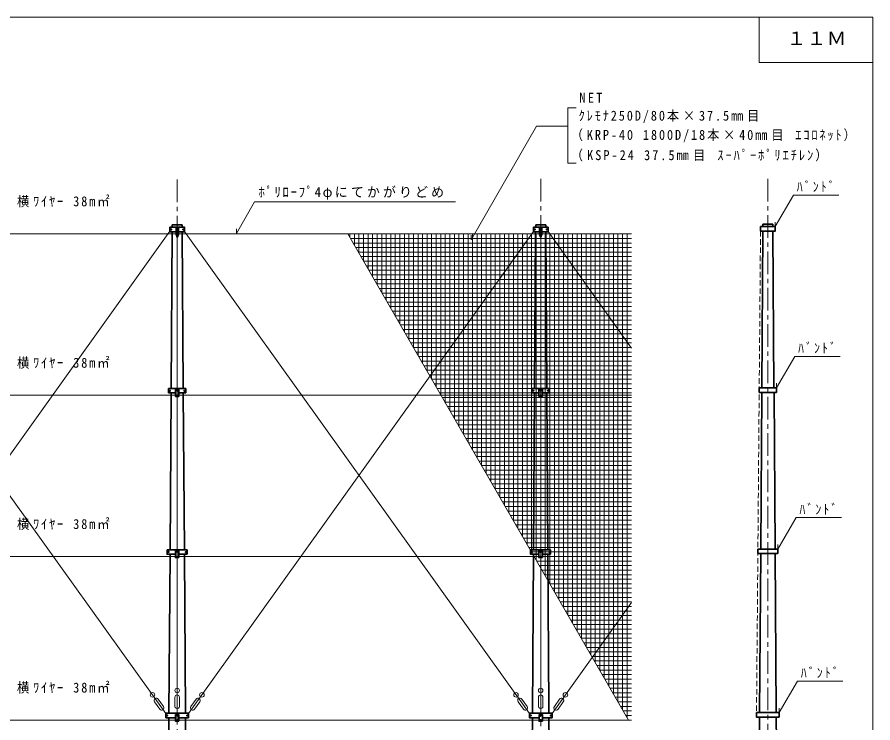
# Model space of a CAD drawing. Units: millimetres, scale not verified. Extents: x -17622 to 19378, y -11174 to 13826.
# Drawn here: x 544 to 19378, y -1710 to 13826 of the extents above; entities that cross this region are included whole.
import ezdxf
from ezdxf.enums import TextEntityAlignment as Align

# ---------------------------------------------------------------- set-up
doc = ezdxf.new("R2010")
doc.units = ezdxf.units.MM
doc.header["$LTSCALE"] = 100
doc.linetypes.add('CHAIN1', pattern=[8, 5, -1, 1, -1])
doc.linetypes.add('DASHED1', pattern=[1.8, 1.2, -0.6])
for name, color, linetype, lineweight in [('0-0', 7, 'Continuous', 35), ('0-2', 7, 'Continuous', 35), ('0-3', 6, 'Continuous', 9), ('0-6', 5, 'Continuous', 9), ('0-F', 4, 'Continuous', 25)]:
    doc.layers.add(name, color=color, linetype=linetype, lineweight=lineweight)
doc.styles.add('ＭＳ ゴシック', font='')
doc.styles.get('ＭＳ ゴシック').set_extended_font_data('MS Gothic')

msp = doc.modelspace()

# ---------------------------------------------------------------- linework, layer by layer
at = {"layer": '0-0', "color": 4, "linetype": 'CHAIN1', "lineweight": 9}
for p, q in [((4067.6, 10252.9), (4067.6, 8976.8)), ((12067.6, 10266.9), (12067.6, 8966.1)), ((17067.6, 10266.5), (17067.6, -5565.3)), ((4067.6, -5747.1), (4067.6, 8863.5)), ((12067.6, 5627.4), (12067.6, 5477.2)), ((12067.6, -5578.9), (12067.6, 5477.2)), ((12067.6, 2078.5), (12067.6, 1927.3))]:
    msp.add_line(p, q, dxfattribs=at)
at = {"layer": '0-0'}
for p, q in [((3957.6, 9252.9), (3957.2, 9201.8)), ((4177.6, 9252.9), (3957.6, 9252.9)), ((4177.6, 9252.9), (4177.9, 9201.8)), ((11957.6, 9252.9), (11957.2, 9201.7)), ((12177.6, 9252.9), (11957.6, 9252.9)), ((12177.6, 9252.9), (12177.9, 9201.7)), ((12177.6, 9252.9), (12177.9, 9201.7)), ((16957.6, 9266.5), (16957.2, 9215.4)), ((17177.6, 9266.5), (16957.6, 9266.5)), ((17177.6, 9266.5), (17177.9, 9215.4)), ((3905.6, 9101.8), (3905.6, 9151.8)), ((11905.6, 9101.7), (11905.6, 9151.7)), ((12178.6, 9101.7), (12178.9, 9056.4)), ((16905.6, 9115.4), (16905.6, 9165.4)), ((4042.6, 9026.8), (4092.6, 9026.8)), ((12042.6, 9026.7), (12092.6, 9026.7))]:
    msp.add_line(p, q, dxfattribs=at)
at = {"layer": '0-0', "color": 6, "lineweight": 9}
for p, q in [((4017.7, -1345), (4017.7, -1144.4)), ((4117.5, -1345), (4117.5, -1141.3)), ((12017.6, -1345), (12017.6, -1141.3)), ((12117.5, -1345), (12117.5, -1141.3))]:
    msp.add_line(p, q, dxfattribs=at)
at = {"layer": '0-0'}
for centre in [(3935.4, 9152.1), (4067.8, 9151.7), (4067.8, 9052), (4199.4, 9150.8), (11935.4, 9152), (12067.8, 9152.1), (12067.8, 9051.9), (12198.8, 9152.1), (3906.1, 5602.6), (4067, 5601.9), (4067, 5502.3), (4227, 5602.7), (11905.8, 5602.8), (12067.6, 5602.1), (12067.6, 5502.4), (12226.7, 5602.8), (3876.6, 2052.6), (4066.7, 2052.1), (4066.7, 1952.4), (4257.6, 2051.3), (11876.6, 2052.6), (12068, 2052), (12068, 1952.3), (12257.6, 2051.3), (3847.9, -1547.3), (4067.8, -1547.7), (4067.8, -1647.4), (4287.6, -1547.6), (11847.9, -1547.3), (12067.8, -1547.7), (12067.8, -1647.4), (12287.3, -1547.3), (12287.6, -1547.6)]:
    msp.add_circle(centre, 10, dxfattribs=at)
at = {"layer": '0-0', "color": 6, "lineweight": 9}
for centre in [(4067.5, -995.8), (12067.6, -995.8)]:
    msp.add_circle(centre, 50, dxfattribs=at)
for centre, radius, start, end in [((4110.8, 9029.7), 68.3, 182.41425, 230.71629), ((4024.3, 9029.7), 68.3, 309.28371, 357.58575), ((12110.8, 9029.6), 68.3, 182.41425, 230.71629), ((12024.3, 9029.6), 68.3, 309.28371, 357.58575), ((4067.6, -1145.8), 50, 0.08791, 179.91209), ((12067.6, -1145.8), 50, 0.08791, 179.91209), ((4067.5, -1346), 50, 179.64203, 0.35797), ((4067.6, -1346), 50, 179.64203, 0.35797), ((12067.5, -1346), 50, 179.64203, 0.35797), ((12067.6, -1346), 50, 179.64203, 0.35797)]:
    msp.add_arc(centre, radius, start, end, dxfattribs=at)
at = {"layer": '0-2'}
for p, q in [((3905.6, 9201.8), (3905.6, 9101.8)), ((3905.6, 9101.8), (4042.6, 9101.8)), ((3933.5, 5652.1), (3956.6, 9101.8)), ((4042.6, 9176.8), (4092.6, 9176.8)), ((4092.6, 9176.8), (4092.6, 9026.8)), ((4229.6, 9101.8), (4092.6, 9101.8)), ((4178.6, 9101.8), (4201.6, 5652.1)), ((11905.6, 9201.7), (11905.6, 9101.7)), ((11905.6, 9201.7), (12229.6, 9201.7)), ((11905.6, 9101.7), (12042.6, 9101.7)), ((11933.5, 5652.2), (11956.6, 9101.7)), ((12042.6, 9176.7), (12092.6, 9176.7)), ((12042.6, 9176.7), (12042.6, 9026.7)), ((12092.6, 9176.7), (12092.6, 9026.7)), ((12229.6, 9101.7), (12092.6, 9101.7)), ((12178.6, 9101.7), (12201.6, 5652.2)), ((12229.6, 9201.7), (12229.6, 9101.7)), ((16905.6, 9215.4), (16905.6, 9115.4)), ((16933.5, 5665.7), (16956.6, 9115.4)), ((17178.6, 9115.4), (17201.6, 5665.7)), ((12042.6, 9026.7), (12092.6, 9026.7)), ((3876.3, 5652.1), (4257.3, 5652.1)), ((3876.3, 5652.1), (3876.3, 5552.1)), ((4257.3, 5652.1), (4257.3, 5552.1)), ((11876, 5652.2), (11876, 5552.2)), ((11876, 5652.2), (12257, 5652.2)), ((12257, 5652.2), (12257, 5552.2)), ((16876.3, 5665.7), (17257.3, 5665.7)), ((16876.3, 5665.7), (16876.3, 5565.7)), ((17257.3, 5665.7), (17257.3, 5565.7)), ((3876.3, 5552.1), (4029.3, 5552.1)), ((3932.9, 5552.1), (3909.8, 2102.2)), ((4029.3, 5627.1), (4104.3, 5627.1)), ((4029.3, 5627.1), (4029.3, 5477.1)), ((4029.3, 5477.1), (4104.3, 5477.1)), ((4104.3, 5627.1), (4104.3, 5477.1)), ((4257.3, 5552.1), (4104.3, 5552.1)), ((4225.3, 2102.2), (4202.3, 5552.1)), ((11876, 5552.2), (12029, 5552.2)), ((11932.9, 5552.2), (11909.8, 2102.3)), ((12029, 5627.3), (12104, 5627.3)), ((12104, 5627.3), (12104, 5477.2)), ((12257, 5552.2), (12104, 5552.2)), ((12225.3, 2102.3), (12202.3, 5552.2)), ((16876.3, 5565.7), (17257.3, 5565.7)), ((16932.9, 5565.7), (16909.8, 2115.8)), ((17225.3, 2115.8), (17202.3, 5565.7)), ((3846.2, 2102.2), (4286.8, 2102.2)), ((4029, 2077.3), (4104, 2077.3)), ((4104, 2077.3), (4104, 1927.3)), ((4286.8, 2102.2), (4286.8, 2002.2)), ((11846.2, 2102.3), (12286.8, 2102.3)), ((12029, 2077.3), (12104, 2077.3)), ((12104, 2077.3), (12104, 1927.3)), ((12286.8, 2102.3), (12286.8, 2002.3)), ((16846.2, 2115.8), (17286.8, 2115.8)), ((16846.2, 2115.8), (16846.2, 2015.8)), ((17286.8, 2115.8), (17286.8, 2015.8)), ((3885.8, -1497.6), (3909.2, 2002.2)), ((4286.8, 2002.2), (4104, 2002.2)), ((4225.4, 2002.2), (4249.4, -1497.6)), ((11909.1, 2002.3), (11885.8, -1497.6)), ((12286.8, 2002.3), (12104, 2002.3)), ((12225.4, 2002.3), (12248.5, -1372.1)), ((17286.8, 2015.8), (16846.2, 2015.8)), ((16885.8, -1484), (16909.1, 2015.8)), ((17225.4, 2015.8), (17249.4, -1484)), ((3817.6, -1497.6), (4317.6, -1497.6)), ((3817.6, -1597.6), (3817.6, -1497.6)), ((4317.6, -1597.6), (4317.6, -1497.6)), ((11817.6, -1497.6), (12317.6, -1497.6)), ((11817.6, -1597.6), (11817.6, -1497.6)), ((11885.8, -1497.6), (11885.9, -1472.1)), ((12248.5, -1372.1), (12249.4, -1497.6)), ((12249.2, -1472.1), (12249.4, -1497.6)), ((12317.6, -1597.6), (12317.6, -1497.6)), ((16817.6, -1484), (17317.6, -1484)), ((17317.6, -1584), (17317.6, -1484)), ((3817.6, -1597.6), (4030.1, -1597.6)), ((3881.6, -2122.1), (3885.1, -1597.6)), ((4030.1, -1522.6), (4105.1, -1522.6)), ((4105.1, -1522.6), (4105.1, -1672.6)), ((4317.6, -1597.6), (4105.1, -1597.6)), ((4250, -1597.6), (4253.5, -2122.1)), ((11817.6, -1597.6), (12030.1, -1597.6)), ((11881.6, -2122.1), (11885.1, -1597.6)), ((12030.1, -1522.6), (12105.1, -1522.6)), ((12105.1, -1522.6), (12105.1, -1672.6)), ((12317.6, -1597.6), (12105.1, -1597.6)), ((12250, -1597.6), (12253.5, -2122.1)), ((16881.6, -2108.5), (16885.1, -1584)), ((17250, -1584), (17253.5, -2108.5))]:
    msp.add_line(p, q, dxfattribs=at)
for points in [[(3905.6, 9201.8), (4229.6, 9201.8), (4229.6, 9101.8)], [(4042.6, 9176.8), (4042.6, 9026.8), (4092.6, 9026.8)], [(16905.6, 9215.4), (17229.6, 9215.4), (17229.6, 9115.4), (16905.6, 9115.4)], [(12029, 5627.3), (12029, 5477.2), (12104, 5477.2)], [(3846.2, 2102.2), (3846.2, 2002.2), (4029, 2002.2)], [(4029, 2077.3), (4029, 1927.3), (4104, 1927.3)], [(11846.2, 2102.3), (11846.2, 2002.3), (12029, 2002.3)], [(12029, 2077.3), (12029, 1927.3), (12104, 1927.3)], [(17317.6, -1584), (16817.6, -1584), (16817.6, -1484)], [(4030.1, -1522.6), (4030.1, -1672.6), (4105.1, -1672.6)], [(12030.1, -1522.6), (12030.1, -1672.6), (12105.1, -1672.6)]]:
    msp.add_lwpolyline(points, dxfattribs=at)
at = {"layer": '0-3'}
for p, q in [((-11932.4, 9052.7), (14067.6, 9052.7)), ((-3782.7, 9098.3), (3817.6, -1504.8)), ((-3682.4, -1503.3), (3905.6, 9111.3)), ((4229.6, 9108.5), (11817.6, -1505.3)), ((4317.6, -1505.3), (11905.6, 9109.7)), ((12067.6, 5627.7), (12067.6, 9052.7)), ((12229.6, 9109.2), (14067.6, 6538.1)), ((4067.6, 8977), (4067.6, -1547.3)), ((-3895.4, 5502.7), (4029.3, 5502.7)), ((4103.9, 5502.7), (12029, 5502.7)), ((12067.6, 5477.8), (12067.6, -1522.6)), ((12104, 5502.7), (14066.5, 5502.7)), ((-3896, 1952.7), (4028.3, 1952.7)), ((4104, 1952.7), (12028.6, 1952.7)), ((12103.4, 1952.7), (14067.6, 1952.7)), ((14067.6, 942.4), (12317.6, -1505.7)), ((3686.2, -1408.1), (3569.7, -1245.5)), ((3767.5, -1349.8), (3651, -1187.3)), ((4367.7, -1349.8), (4484.2, -1187.3)), ((4448.9, -1408.1), (4565.4, -1245.5)), ((11686.2, -1408.1), (11569.7, -1245.5)), ((11767.5, -1349.8), (11651, -1187.3)), ((12367.6, -1349.8), (12484.1, -1187.3)), ((12448.9, -1408.1), (12565.4, -1245.5)), ((4017.7, -1345), (4017.7, -1345.9)), ((-3894.9, -1647.1), (4029.7, -1647.1)), ((4104.4, -1647.1), (12029.7, -1647.1)), ((12104.9, -1647.1), (14067.6, -1647.1))]:
    msp.add_line(p, q, dxfattribs=at)
for centre in [(3523.9, -1093.5), (4611.2, -1093.5), (11523.9, -1093.5), (12611.2, -1093.5)]:
    msp.add_circle(centre, 50, dxfattribs=at)
for centre, start, end in [((3610.3, -1216.4), 35.62971, 215.62971), ((4524.8, -1216.4), 324.37029, 144.37029), ((11610.3, -1216.4), 35.62971, 215.62971), ((12524.8, -1216.4), 324.37029, 144.37029), ((3726.8, -1379), 215.62914, 35.62914), ((4408.3, -1379), 144.37065, 324.37065), ((11726.8, -1379), 215.62914, 35.62914), ((12408.3, -1379), 144.37065, 324.37065)]:
    msp.add_arc(centre, 50, start, end, dxfattribs=at)
at = {"layer": '0-6'}
for p, q in [((14000.1, -1647.1), (7822.6, 9052.7)), ((7867.6, 9052.7), (7867.6, 8974.7)), ((7967.6, 9052.7), (7967.6, 8801.5)), ((8067.6, 9052.7), (8067.6, 8628.3)), ((8167.6, 9052.7), (8167.6, 8455.1)), ((8267.6, 9052.7), (8267.6, 8281.9)), ((8367.6, 9052.7), (8367.6, 8108.7)), ((8467.6, 9052.7), (8467.6, 7935.5)), ((8567.6, 9052.7), (8567.6, 7762.3)), ((8667.6, 9052.7), (8667.6, 7589.1)), ((8767.6, 9052.7), (8767.6, 7415.9)), ((8867.6, 9052.7), (8867.6, 7242.7)), ((8967.6, 9052.7), (8967.6, 7069.5)), ((9067.6, 9052.7), (9067.6, 6896.3)), ((9167.6, 9052.7), (9167.6, 6723.1)), ((9267.6, 9052.7), (9267.6, 6549.9)), ((9367.6, 9052.7), (9367.6, 6376.6)), ((9467.6, 9052.7), (9467.6, 6203.4)), ((9567.6, 9052.7), (9567.6, 6030.2)), ((9667.6, 9052.7), (9667.6, 5857)), ((9767.6, 9052.7), (9767.6, 5683.8)), ((9867.6, 9052.7), (9867.6, 5510.6)), ((9967.6, 9052.7), (9967.6, 5337.4)), ((10067.6, 9052.7), (10067.6, 5164.2)), ((10167.6, 9052.7), (10167.6, 4991)), ((10267.6, 9052.7), (10267.6, 4817.8)), ((10367.6, 9052.7), (10367.6, 4644.6)), ((10467.6, 9052.7), (10467.6, 4471.4)), ((10567.6, 9052.7), (10567.6, 4298.2)), ((10667.6, 9052.7), (10667.6, 4125)), ((10767.6, 9052.7), (10767.6, 3951.8)), ((10867.6, 9052.7), (10867.6, 3778.6)), ((10967.6, 9052.7), (10967.6, 3605.4)), ((11067.6, 9052.7), (11067.6, 3432.2)), ((11167.6, 9052.7), (11167.6, 3259)), ((11267.6, 9052.7), (11267.6, 3085.8)), ((11367.6, 9052.7), (11367.6, 2912.5)), ((11467.6, 9052.7), (11467.6, 2739.3)), ((11567.6, 9052.7), (11567.6, 2566.1)), ((11667.6, 9052.7), (11667.6, 2392.9)), ((11767.6, 9052.7), (11767.6, 2219.7)), ((11867.6, 9052.7), (11867.6, 2046.5)), ((11967.6, 9052.7), (11967.6, 1873.3)), ((12167.6, 9052.7), (12167.6, 1526.9)), ((12267.6, 9052.7), (12267.6, 1353.7)), ((12367.6, 9052.7), (12367.6, 1180.5)), ((12467.6, 9052.7), (12467.6, 1007.3)), ((12567.6, 9052.7), (12567.6, 834.1)), ((12667.6, 9052.7), (12667.6, 660.9)), ((12767.6, 9052.7), (12767.6, 487.7)), ((12867.6, 9052.7), (12867.6, 314.5)), ((12967.6, 9052.7), (12967.6, 141.3)), ((13067.6, 9052.7), (13067.6, -31.9)), ((13167.6, 9052.7), (13167.6, -205.1)), ((13267.6, 9052.7), (13267.6, -378.3)), ((13367.6, 9052.7), (13367.6, -551.6)), ((13467.6, 9052.7), (13467.6, -724.8)), ((13567.6, 9052.7), (13567.6, -898)), ((13667.6, 9052.7), (13667.6, -1071.2)), ((13767.6, 9052.7), (13767.6, -1244.4)), ((13867.6, 9052.7), (13867.6, -1417.6)), ((13967.6, 9052.7), (13967.6, -1590.8)), ((7880.3, 8952.7), (14067.6, 8952.7)), ((7938, 8852.7), (14067.6, 8852.7)), ((12067.6, 8964.8), (12067.6, 5627.4)), ((7995.8, 8752.7), (14067.6, 8752.7)), ((8053.5, 8652.7), (14067.6, 8652.7)), ((8111.2, 8552.7), (14067.6, 8552.7)), ((8169, 8452.7), (14067.6, 8452.7)), ((8226.7, 8352.7), (14067.6, 8352.7)), ((8284.4, 8252.7), (14067.6, 8252.7)), ((8342.2, 8152.7), (14067.6, 8152.7)), ((8399.9, 8052.7), (14067.6, 8052.7)), ((8457.6, 7952.7), (14067.6, 7952.7)), ((8515.4, 7852.7), (14067.6, 7852.7)), ((8573.1, 7752.7), (14067.6, 7752.7)), ((8630.8, 7652.7), (14067.6, 7652.7)), ((8688.6, 7552.7), (14067.6, 7552.7)), ((8746.3, 7452.7), (14067.6, 7452.7)), ((8804, 7352.7), (14067.6, 7352.7)), ((8861.8, 7252.7), (14067.6, 7252.7)), ((8919.5, 7152.7), (14067.6, 7152.7)), ((8977.3, 7052.7), (14067.6, 7052.7)), ((9035, 6952.7), (14067.6, 6952.7)), ((9092.7, 6852.7), (14067.6, 6852.7)), ((9150.5, 6752.7), (14067.6, 6752.7)), ((9208.2, 6652.7), (14067.6, 6652.7)), ((9265.9, 6552.7), (14067.6, 6552.7)), ((9323.7, 6452.7), (14067.6, 6452.7)), ((9381.4, 6352.7), (14067.6, 6352.7)), ((9439.1, 6252.7), (14067.6, 6252.7)), ((9496.9, 6152.7), (14067.6, 6152.7)), ((9554.6, 6052.7), (14067.6, 6052.7)), ((9612.3, 5952.7), (14067.6, 5952.7)), ((9670.1, 5852.7), (14067.6, 5852.7)), ((9727.8, 5752.7), (14067.6, 5752.7)), ((9785.5, 5652.7), (14067.6, 5652.7)), ((9843.3, 5552.7), (14067.6, 5552.7)), ((12067.6, 5477.2), (12067.6, 2078.5)), ((9901, 5452.7), (14067.6, 5452.7)), ((9958.7, 5352.7), (14067.6, 5352.7)), ((10016.5, 5252.7), (14067.6, 5252.7)), ((10074.2, 5152.7), (14067.6, 5152.7)), ((10132, 5052.7), (14067.6, 5052.7)), ((10189.7, 4952.7), (14067.6, 4952.7)), ((10247.4, 4852.7), (14067.6, 4852.7)), ((10305.2, 4752.7), (14067.6, 4752.7)), ((10362.9, 4652.7), (14067.6, 4652.7)), ((10420.6, 4552.7), (14067.6, 4552.7)), ((10478.4, 4452.7), (14067.6, 4452.7)), ((10536.1, 4352.7), (14067.6, 4352.7)), ((10593.8, 4252.7), (14067.6, 4252.7)), ((10651.6, 4152.7), (14067.6, 4152.7)), ((10709.3, 4052.7), (14067.6, 4052.7)), ((10767, 3952.7), (14067.6, 3952.7)), ((10824.8, 3852.7), (14067.6, 3852.7)), ((10882.5, 3752.7), (14067.6, 3752.7)), ((10940.2, 3652.7), (14067.6, 3652.7)), ((10998, 3552.7), (14067.6, 3552.7)), ((11055.7, 3452.7), (14067.6, 3452.7)), ((11113.4, 3352.7), (14067.6, 3352.7)), ((11171.2, 3252.7), (14067.6, 3252.7)), ((11228.9, 3152.7), (14067.6, 3152.7)), ((11286.7, 3052.7), (14067.6, 3052.7)), ((11344.4, 2952.7), (14067.6, 2952.7)), ((11402.1, 2852.7), (14067.6, 2852.7)), ((11459.9, 2752.7), (14067.6, 2752.7)), ((11517.6, 2652.7), (14067.6, 2652.7)), ((11575.3, 2552.7), (14067.6, 2552.7)), ((11633.1, 2452.7), (14067.6, 2452.7)), ((11690.8, 2352.7), (14067.6, 2352.7)), ((11748.5, 2252.7), (14067.6, 2252.7)), ((11806.3, 2152.7), (14067.6, 2152.7)), ((11864, 2052.7), (14067.6, 2052.7)), ((11921.7, 1952.7), (12029.2, 1952.7)), ((12067.6, 1926), (12067.6, 1526.9)), ((12103.7, 1952.7), (14067.6, 1952.7)), ((11979.5, 1852.7), (14067.6, 1852.7)), ((12037.2, 1752.7), (14067.6, 1752.7)), ((12094.9, 1652.7), (14067.6, 1652.7)), ((12152.7, 1552.7), (14067.6, 1552.7)), ((12210.4, 1452.7), (14067.6, 1452.7)), ((12268.1, 1352.7), (14067.6, 1352.7)), ((12325.9, 1252.7), (14067.6, 1252.7)), ((12383.6, 1152.7), (14067.6, 1152.7)), ((12441.4, 1052.7), (14067.6, 1052.7)), ((12499.1, 952.7), (14067.6, 952.7)), ((12556.8, 852.7), (14067.6, 852.7)), ((12614.6, 752.7), (14067.6, 752.7)), ((12672.3, 652.7), (14067.6, 652.7)), ((12730, 552.7), (14067.6, 552.7)), ((12787.8, 452.7), (14067.6, 452.7)), ((12845.5, 352.7), (14067.6, 352.7)), ((12903.2, 252.7), (14067.6, 252.7)), ((12961, 152.7), (14067.6, 152.7)), ((13018.7, 52.7), (14067.6, 52.7)), ((13076.4, -47.3), (14067.6, -47.3)), ((13134.2, -147.3), (14067.6, -147.3)), ((13191.9, -247.3), (14067.6, -247.3)), ((13249.6, -347.3), (14067.6, -347.3)), ((13307.4, -447.3), (14067.6, -447.3)), ((13365.1, -547.3), (14067.6, -547.3)), ((13422.8, -647.3), (14067.6, -647.3)), ((13480.6, -747.3), (14067.6, -747.3)), ((13538.3, -847.3), (14067.6, -847.3)), ((13596.1, -947.3), (14067.6, -947.3)), ((13653.8, -1047.3), (14067.6, -1047.3)), ((13711.5, -1147.3), (14067.6, -1147.3)), ((13769.3, -1247.3), (14067.6, -1247.3)), ((13827, -1347.3), (14067.6, -1347.3)), ((13884.7, -1447.3), (14067.6, -1447.3)), ((13942.5, -1547.3), (14067.6, -1547.3))]:
    msp.add_line(p, q, dxfattribs=at)
at = {"layer": '0-6', "linetype": 'DASHED1'}
msp.add_line((16905.6, 9115.4), (16817.6, -1484), dxfattribs=at)
at = {"layer": '0-F', "color": 2, "lineweight": 18}
for p, q in [((-17621.6, 13825.7), (19378.4, 13825.7)), ((16878.4, 12825.7), (16878.4, 13825.7)), ((19378.4, 13825.7), (19378.4, -11174.3)), ((16878.4, 12825.7), (19378.4, 12825.7))]:
    msp.add_line(p, q, dxfattribs=at)
at = {"layer": '0-F', "lineweight": 9}
for p, q in [((12663.5, 11829.9), (12845.9, 11829.9)), ((12663.5, 11829.9), (12663.5, 10614.3)), ((10533.9, 8924.7), (11976.3, 11423)), ((12663.5, 11423), (11976.3, 11423)), ((12663.5, 10614.3), (12845.9, 10614.3)), ((17229.6, 9215.4), (17629.6, 9908.2)), ((17629.6, 9908.2), (18629.6, 9908.2)), ((5369.1, 9064), (5769.1, 9756.8)), ((5769.1, 9756.8), (10195.2, 9756.8)), ((17229.6, 9215.4), (17229.6, 9315.4)), ((5369.1, 9064), (5369.1, 9164)), ((10533.9, 8924.7), (10533.9, 9024.7)), ((17257.3, 5665.7), (17657.3, 6358.5)), ((17657.3, 6358.5), (18657.3, 6358.5)), ((17257.3, 5665.7), (17257.3, 5765.7)), ((17286.8, 2115.8), (17686.8, 2808.7)), ((17686.8, 2808.7), (18686.8, 2808.7)), ((17286.8, 2115.8), (17286.8, 2215.8)), ((17317.6, -1484), (17717.6, -791.1)), ((17717.6, -791.1), (18717.6, -791.1)), ((17317.6, -1484), (17317.6, -1384))]:
    msp.add_line(p, q, dxfattribs=at)
at = {"layer": '0-F', "color": 7, "lineweight": 35}
for p, q in [((17229.6, 9215.4), (17229.6, 9165.4)), ((17257.3, 5665.7), (17257.3, 5615.7)), ((17286.8, 2115.8), (17286.8, 2065.8))]:
    msp.add_line(p, q, dxfattribs=at)

# ---------------------------------------------------------------- texts
at = {"layer": '0-F', "color": 7, "style": 'ＭＳ ゴシック', "width": 1.1}
msp.add_text('１１Ｍ', height=293.3, dxfattribs=at).set_placement((17478.4, 13125.7), align=Align.BOTTOM_LEFT)
at = {"layer": '0-F', "color": 7, "char_height": 219.9, "attachment_point": 7, "style": 'ＭＳ ゴシック'}
for s, insert in [('\\T1.38;\\W0.9;NET', (12919.2, 11940.2)), ('\\T1.31;\\W0.9;ｸﾚﾓﾅ250D/80本×37.5㎜目', (12902.1, 11493.1)), ('\\T1.31;\\W0.9;（KRP-40\\~1800D/18本×40㎜目\\~ｴｺﾛﾈｯﾄ）', (12729.5, 11070.2)), ('\\T1.33;\\W0.9;（KSP-24\\~37.5㎜目\\~ｽｰﾊﾟｰﾎﾟﾘｴﾁﾚﾝ）', (12729.5, 10648.7)), ('\\T1.38;\\W0.85;ﾊﾞﾝﾄﾞ', (17705.3, 9974.1)), ('\\T1.24;\\W0.95;ﾎﾟﾘﾛｰﾌﾟ4φにてかがりどめ', (5855.2, 9806.5)), ('\\T1.31;\\W0.9;横ﾜｲﾔｰ\\~38m㎡', (541, 9637)), ('\\T1.38;\\W0.85;ﾊﾞﾝﾄﾞ', (17733, 6424.3)), ('\\T1.31;\\W0.9;横ﾜｲﾔｰ\\~38m㎡', (541, 6083.1)), ('\\T1.38;\\W0.85;ﾊﾞﾝﾄﾞ', (17762.5, 2874.5)), ('\\T1.31;\\W0.9;横ﾜｲﾔｰ\\~38m㎡', (541, 2533.1)), ('\\T1.38;\\W0.85;ﾊﾞﾝﾄﾞ', (17793.3, -725.3)), ('\\T1.31;\\W0.9;横ﾜｲﾔｰ\\~38m㎡', (541, -1066.7))]:
    msp.add_mtext(s, dxfattribs=dict(at, insert=insert))

doc.saveas('drawing.dxf')
